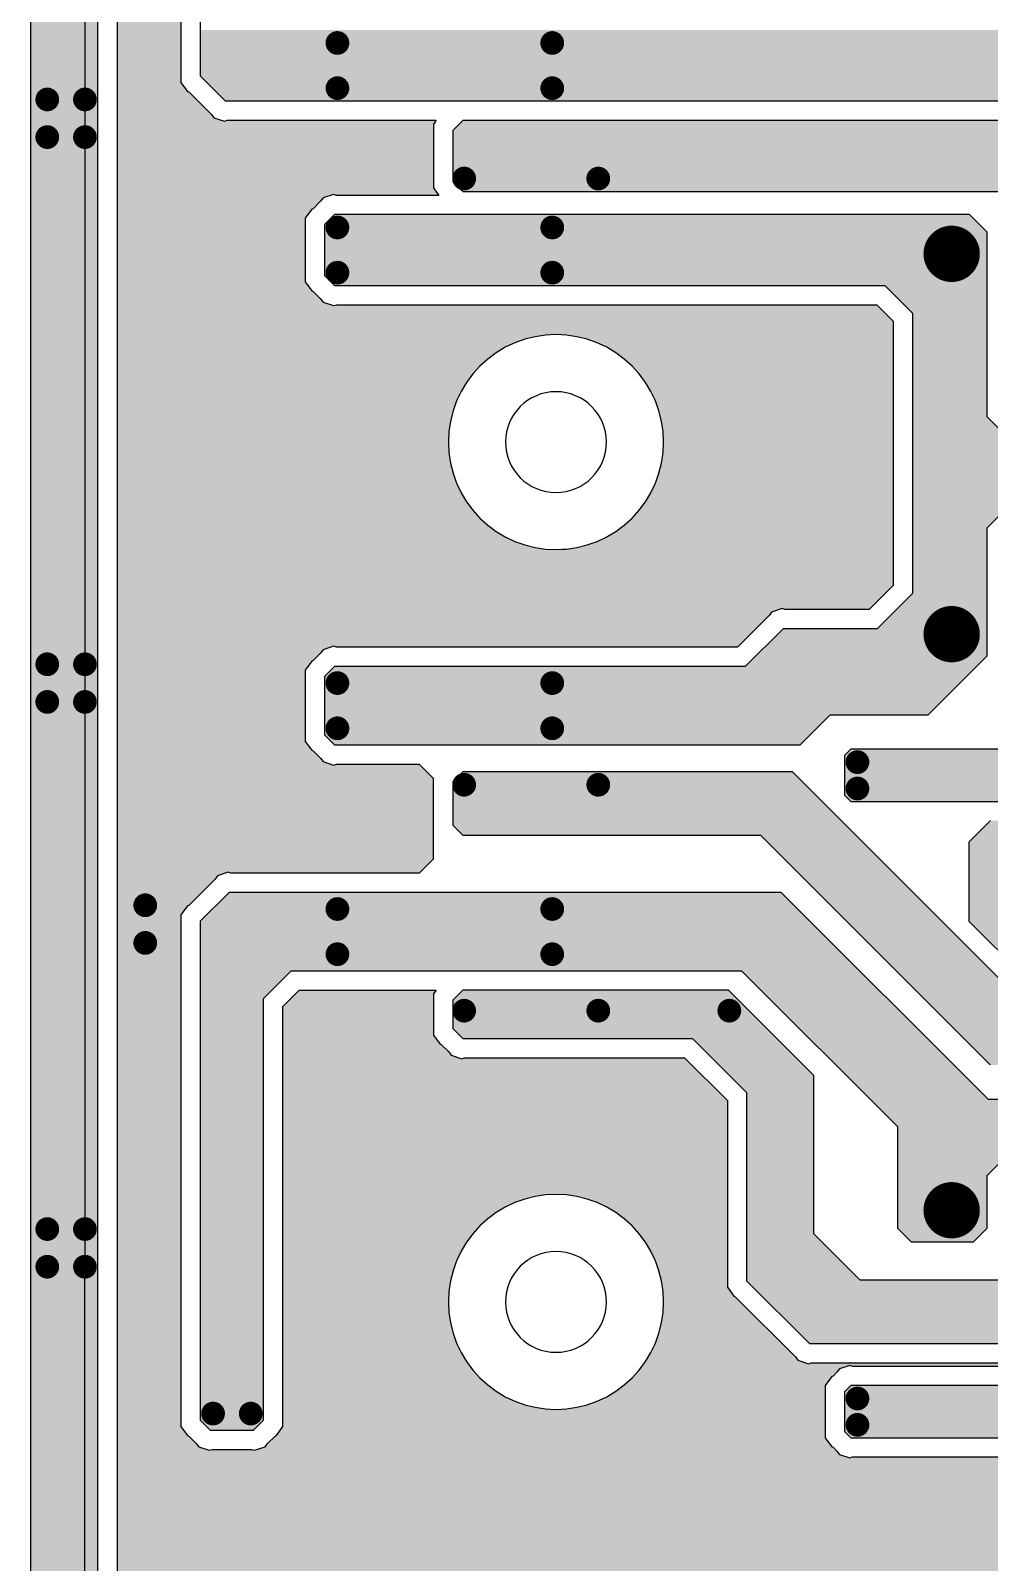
# Model space of a CAD drawing. Extents: x 295 to 953, y 10 to 290.
# Drawn here: x 651.4 to 704.8, y 105.4 to 190.7 of the extents above; entities that cross this region are included whole.
import ezdxf

# ---------------------------------------------------------------- set-up
doc = ezdxf.new("R2010")
doc.units = 0
doc.header["$LTSCALE"] = 5
doc.header["$MEASUREMENT"] = 0
doc.layers.get('0').update_dxf_attribs({"linetype": 'CONTINUOUS', "lineweight": 25})
doc.layers.add('L1-TOP_GBR', color=7, linetype='CONTINUOUS')

msp = doc.modelspace()

# ---------------------------------------------------------------- linework, layer by layer
for points, const_width in [([(668.177, 189.985, 1), (668.837, 189.985, 1)], 0.66), ([(680.122, 189.985, 1), (680.782, 189.985, 1)], 0.66), ([(668.177, 187.47, 1), (668.837, 187.47, 1)], 0.66), ([(680.122, 187.47, 1), (680.782, 187.47, 1)], 0.66), ([(652.042, 186.841, 1), (652.702, 186.841, 1)], 0.66), ([(654.138, 186.841, 1), (654.798, 186.841, 1)], 0.66), ([(652.042, 184.746, 1), (652.702, 184.746, 1)], 0.66), ([(654.138, 184.746, 1), (654.798, 184.746, 1)], 0.66), ([(675.225, 182.441, 1), (675.885, 182.441, 1)], 0.66), ([(682.683, 182.441, 1), (683.343, 182.441, 1)], 0.66), ([(668.177, 179.717, 1), (668.837, 179.717, 1)], 0.66), ([(680.122, 179.717, 1), (680.782, 179.717, 1)], 0.66), ([(701.88, 178.25, 1), (703.448, 178.25, 1)], 1.567), ([(668.177, 177.202, 1), (668.837, 177.202, 1)], 0.66), ([(680.122, 177.202, 1), (680.782, 177.202, 1)], 0.66), ([(701.88, 157.085, 1), (703.448, 157.085, 1)], 1.567), ([(652.042, 155.409, 1), (652.702, 155.409, 1)], 0.66), ([(654.138, 155.409, 1), (654.798, 155.409, 1)], 0.66), ([(668.177, 154.361, 1), (668.837, 154.361, 1)], 0.66), ([(680.122, 154.361, 1), (680.782, 154.361, 1)], 0.66), ([(652.042, 153.313, 1), (652.702, 153.313, 1)], 0.66), ([(654.138, 153.313, 1), (654.798, 153.313, 1)], 0.66), ([(668.177, 151.846, 1), (668.837, 151.846, 1)], 0.66), ([(680.122, 151.846, 1), (680.782, 151.846, 1)], 0.66), ([(697.095, 149.96, 1), (697.755, 149.96, 1)], 0.66), ([(675.225, 148.703, 1), (675.885, 148.703, 1)], 0.66), ([(682.683, 148.703, 1), (683.343, 148.703, 1)], 0.66), ([(697.095, 148.494, 1), (697.755, 148.494, 1)], 0.66), ([(657.49, 141.998, 1), (658.15, 141.998, 1)], 0.66), ([(668.177, 141.788, 1), (668.837, 141.788, 1)], 0.66), ([(680.122, 141.788, 1), (680.782, 141.788, 1)], 0.66), ([(657.49, 139.902, 1), (658.15, 139.902, 1)], 0.66), ([(668.177, 139.273, 1), (668.837, 139.273, 1)], 0.66), ([(680.122, 139.273, 1), (680.782, 139.273, 1)], 0.66), ([(675.225, 136.13, 1), (675.885, 136.13, 1)], 0.66), ([(682.683, 136.13, 1), (683.343, 136.13, 1)], 0.66), ([(689.971, 136.13, 1), (690.631, 136.13, 1)], 0.66), ([(701.88, 125.024, 1), (703.448, 125.024, 1)], 1.567), ([(652.042, 123.976, 1), (652.702, 123.976, 1)], 0.66), ([(654.138, 123.976, 1), (654.798, 123.976, 1)], 0.66), ([(652.042, 121.881, 1), (652.702, 121.881, 1)], 0.66), ([(654.138, 121.881, 1), (654.798, 121.881, 1)], 0.66), ([(697.095, 114.547, 1), (697.755, 114.547, 1)], 0.66), ([(661.262, 113.708, 1), (661.922, 113.708, 1)], 0.66), ([(663.358, 113.708, 1), (664.018, 113.708, 1)], 0.66), ([(697.095, 113.08, 1), (697.755, 113.08, 1)], 0.66)]:
    msp.add_lwpolyline(points, format="xyb", close=True, dxfattribs=dict(const_width=const_width))
at = {"layer": 'L1-TOP_GBR'}
for p, q in [((656.255, 234.508), (656.255, 91.397)), ((651.448, 234.148), (651.448, 91.757)), ((655.182, 91.757), (655.182, 234.148)), ((654.468, 215.55), (654.468, 187.051)), ((659.805, 208.733), (659.805, 187.79)), ((660.878, 208.374), (660.878, 188.15)), ((659.805, 187.79), (660.168, 187.292)), ((660.878, 188.15), (662.272, 186.756)), ((654.468, 187.051), (654.468, 184.746)), ((660.168, 187.292), (660.244, 187.267)), ((660.244, 187.267), (661.498, 186.013)), ((662.272, 186.756), (736.034, 186.756)), ((661.498, 186.013), (661.635, 185.825)), ((661.635, 185.825), (662.221, 185.633)), ((662.221, 185.633), (662.371, 185.683)), ((662.371, 185.683), (673.997, 185.683)), ((673.997, 185.683), (673.845, 185.473)), ((673.845, 185.473), (673.845, 181.923)), ((675.474, 185.67), (674.918, 185.114)), ((674.918, 185.114), (674.918, 182.282)), ((727.969, 185.67), (675.474, 185.67)), ((654.468, 184.746), (654.468, 184.117)), ((654.468, 184.117), (654.468, 155.409)), ((673.845, 181.923), (674.15, 181.504)), ((674.918, 182.282), (675.474, 181.726)), ((675.474, 181.726), (725.137, 181.726)), ((667.084, 180.733), (666.721, 180.235)), ((667.159, 180.758), (667.084, 180.733)), ((667.575, 181.174), (667.159, 180.758)), ((667.712, 181.362), (667.575, 181.174)), ((668.298, 181.553), (667.712, 181.362)), ((668.448, 181.504), (668.298, 181.553)), ((674.15, 181.504), (668.448, 181.504)), ((666.721, 180.235), (666.721, 176.684)), ((668.349, 180.431), (667.793, 179.875)), ((667.793, 179.875), (667.793, 177.044)), ((703.661, 180.431), (668.349, 180.431)), ((704.636, 179.456), (703.661, 180.431)), ((704.636, 169.188), (704.636, 179.456)), ((666.721, 176.684), (667.084, 176.186)), ((667.793, 177.044), (668.349, 176.488)), ((668.349, 176.488), (698.943, 176.488)), ((698.943, 176.488), (700.483, 174.948)), ((667.084, 176.186), (667.159, 176.161)), ((667.159, 176.161), (667.575, 175.745)), ((667.575, 175.745), (667.712, 175.557)), ((667.712, 175.557), (668.298, 175.366)), ((668.298, 175.366), (668.448, 175.415)), ((668.448, 175.415), (698.5, 175.415)), ((698.5, 175.415), (699.41, 174.504)), ((700.483, 174.948), (700.483, 159.339)), ((699.41, 174.504), (699.41, 159.783)), ((677.842, 173.047), (677.338, 172.747)), ((678.373, 173.3), (677.842, 173.047)), ((678.926, 173.496), (678.373, 173.3)), ((679.495, 173.64), (678.926, 173.496)), ((680.076, 173.725), (679.495, 173.64)), ((680.661, 173.755), (680.076, 173.725)), ((681.247, 173.725), (680.661, 173.755)), ((681.828, 173.64), (681.247, 173.725)), ((682.397, 173.496), (681.828, 173.64)), ((682.95, 173.3), (682.397, 173.496)), ((683.481, 173.047), (682.95, 173.3)), ((683.984, 172.747), (683.481, 173.047)), ((676.866, 172.397), (676.431, 172.003)), ((677.338, 172.747), (676.866, 172.397)), ((684.456, 172.397), (683.984, 172.747)), ((684.892, 172.003), (684.456, 172.397)), ((676.038, 171.567), (675.688, 171.095)), ((676.431, 172.003), (676.038, 171.567)), ((685.286, 171.567), (684.892, 172.003)), ((685.636, 171.095), (685.286, 171.567)), ((675.386, 170.592), (675.136, 170.061)), ((675.688, 171.095), (675.386, 170.592)), ((685.936, 170.592), (685.636, 171.095)), ((686.189, 170.061), (685.936, 170.592)), ((675.136, 170.061), (674.938, 169.508)), ((686.385, 169.508), (686.189, 170.061)), ((674.794, 168.939), (674.708, 168.358)), ((674.938, 169.508), (674.794, 168.939)), ((686.529, 168.939), (686.385, 169.508)), ((686.615, 168.358), (686.529, 168.939)), ((705.966, 167.858), (704.636, 169.188)), ((674.708, 168.358), (674.68, 167.772)), ((686.644, 167.772), (686.615, 168.358)), ((674.68, 167.772), (674.708, 167.19)), ((674.708, 167.19), (674.708, 167.186)), ((674.708, 167.186), (674.794, 166.606)), ((686.529, 166.606), (686.615, 167.186)), ((686.615, 167.186), (686.644, 167.772)), ((674.794, 166.606), (674.938, 166.036)), ((686.385, 166.036), (686.529, 166.606)), ((674.938, 166.036), (675.136, 165.484)), ((675.136, 165.484), (675.386, 164.952)), ((685.936, 164.952), (686.189, 165.484)), ((686.189, 165.484), (686.385, 166.036)), ((675.386, 164.952), (675.688, 164.449)), ((685.636, 164.449), (685.936, 164.952)), ((675.688, 164.449), (676.038, 163.977)), ((676.038, 163.977), (676.431, 163.542)), ((684.892, 163.542), (685.286, 163.977)), ((685.286, 163.977), (685.636, 164.449)), ((704.636, 163.004), (705.966, 164.334)), ((676.431, 163.542), (676.866, 163.149)), ((676.866, 163.149), (677.338, 162.799)), ((683.984, 162.799), (684.456, 163.149)), ((684.456, 163.149), (684.892, 163.542)), ((704.636, 155.879), (704.636, 163.004)), ((677.338, 162.799), (677.842, 162.497)), ((677.842, 162.497), (678.373, 162.246)), ((678.373, 162.246), (678.926, 162.048)), ((678.926, 162.048), (679.495, 161.905)), ((681.828, 161.905), (682.397, 162.048)), ((682.397, 162.048), (682.95, 162.246)), ((682.95, 162.246), (683.481, 162.497)), ((683.481, 162.497), (683.542, 162.533)), ((683.542, 162.533), (683.984, 162.799)), ((679.495, 161.905), (680.076, 161.819)), ((680.076, 161.819), (680.661, 161.791)), ((680.661, 161.791), (680.981, 161.806)), ((680.981, 161.806), (681.247, 161.819)), ((681.247, 161.819), (681.828, 161.905)), ((699.41, 159.783), (698.08, 158.453)), ((700.483, 159.339), (698.524, 157.381)), ((692.512, 158.123), (690.746, 156.358)), ((692.649, 158.311), (692.512, 158.123)), ((693.234, 158.503), (692.649, 158.311)), ((693.385, 158.453), (693.234, 158.503)), ((698.08, 158.453), (693.385, 158.453)), ((693.286, 157.381), (691.19, 155.285)), ((698.524, 157.381), (693.286, 157.381)), ((667.575, 156.028), (667.159, 155.612)), ((667.712, 156.216), (667.575, 156.028)), ((668.298, 156.407), (667.712, 156.216)), ((668.448, 156.358), (668.298, 156.407)), ((690.746, 156.358), (668.448, 156.358)), ((654.468, 155.409), (654.468, 153.313)), ((667.084, 155.587), (666.721, 155.089)), ((667.159, 155.612), (667.084, 155.587)), ((668.349, 155.285), (667.793, 154.729)), ((691.19, 155.285), (668.349, 155.285)), ((701.356, 152.599), (704.636, 155.879)), ((666.721, 155.089), (666.721, 151.119)), ((667.793, 154.729), (667.793, 151.478)), ((654.468, 153.313), (654.468, 152.685)), ((654.468, 152.685), (654.468, 121.881)), ((694.231, 150.922), (695.907, 152.599)), ((695.907, 152.599), (701.356, 152.599)), ((666.721, 151.119), (667.084, 150.62)), ((667.793, 151.478), (668.349, 150.922)), ((668.349, 150.922), (694.231, 150.922)), ((667.084, 150.62), (667.159, 150.596)), ((667.159, 150.596), (667.575, 150.18)), ((667.575, 150.18), (667.712, 149.992)), ((697.057, 150.675), (696.711, 150.328)), ((696.711, 150.328), (696.711, 148.126)), ((716.653, 150.675), (697.057, 150.675)), ((667.712, 149.992), (668.298, 149.8)), ((668.298, 149.8), (668.448, 149.85)), ((668.448, 149.85), (673.053, 149.85)), ((673.053, 149.85), (673.832, 149.071)), ((675.474, 149.418), (674.918, 148.862)), ((693.812, 149.418), (675.474, 149.418)), ((706.175, 137.054), (693.812, 149.418)), ((673.832, 149.071), (673.832, 144.563)), ((674.918, 148.862), (674.918, 146.449)), ((696.711, 148.126), (697.057, 147.779)), ((697.057, 147.779), (713.612, 147.779)), ((704.824, 146.707), (703.626, 145.509)), ((674.918, 146.449), (675.474, 145.893)), ((675.474, 145.893), (692.028, 145.893)), ((692.028, 145.893), (704.811, 133.111)), ((703.626, 145.509), (703.626, 141.12)), ((673.832, 144.563), (673.053, 143.785)), ((661.708, 143.455), (660.244, 141.991)), ((661.845, 143.643), (661.708, 143.455)), ((662.43, 143.834), (661.845, 143.643)), ((662.581, 143.785), (662.43, 143.834)), ((673.053, 143.785), (662.581, 143.785)), ((662.482, 142.712), (660.878, 141.108)), ((693.183, 142.712), (662.482, 142.712)), ((704.708, 131.187), (693.183, 142.712)), ((660.168, 141.966), (659.805, 141.468)), ((660.244, 141.991), (660.168, 141.966)), ((659.805, 141.468), (659.805, 112.981)), ((660.878, 141.108), (660.878, 113.34)), ((703.626, 141.12), (706.619, 138.127)), ((664.402, 136.81), (665.942, 138.349)), ((665.942, 138.349), (690.98, 138.349)), ((690.98, 138.349), (699.645, 129.685)), ((665.475, 136.366), (666.386, 137.277)), ((666.386, 137.277), (673.997, 137.277)), ((673.997, 137.277), (673.845, 137.067)), ((675.474, 137.264), (674.918, 136.708)), ((690.25, 137.264), (675.474, 137.264)), ((694.997, 132.517), (690.25, 137.264)), ((664.402, 113.34), (664.402, 136.81)), ((673.845, 137.067), (673.845, 134.774)), ((674.918, 136.708), (674.918, 135.134)), ((665.475, 112.981), (665.475, 136.366)), ((673.845, 134.774), (674.208, 134.276)), ((674.918, 135.134), (675.474, 134.578)), ((674.208, 134.276), (674.284, 134.251)), ((674.284, 134.251), (674.7, 133.835)), ((674.7, 133.835), (674.837, 133.647)), ((675.474, 134.578), (688.256, 134.578)), ((688.256, 134.578), (691.263, 131.571)), ((674.837, 133.647), (675.423, 133.456)), ((675.423, 133.456), (675.573, 133.505)), ((675.573, 133.505), (687.812, 133.505)), ((687.812, 133.505), (690.19, 131.127)), ((694.997, 123.716), (694.997, 132.517)), ((691.263, 131.571), (691.263, 121.094)), ((690.19, 131.127), (690.19, 120.734)), ((734.357, 131.187), (704.708, 131.187)), ((699.645, 129.685), (699.645, 124.027)), ((704.636, 126.961), (705.547, 127.872)), ((704.636, 124.027), (704.636, 126.961)), ((678.373, 125.45), (677.842, 125.197)), ((678.926, 125.646), (678.373, 125.45)), ((679.495, 125.79), (678.926, 125.646)), ((680.076, 125.875), (679.495, 125.79)), ((680.661, 125.905), (680.076, 125.875)), ((681.247, 125.875), (680.661, 125.905)), ((681.828, 125.79), (681.247, 125.875)), ((682.397, 125.646), (681.828, 125.79)), ((682.95, 125.45), (682.397, 125.646)), ((683.481, 125.197), (682.95, 125.45)), ((676.866, 124.547), (676.431, 124.153)), ((677.338, 124.897), (676.866, 124.547)), ((677.842, 125.197), (677.338, 124.897)), ((683.984, 124.897), (683.481, 125.197)), ((684.456, 124.547), (683.984, 124.897)), ((684.892, 124.153), (684.456, 124.547)), ((676.038, 123.717), (675.688, 123.245)), ((676.431, 124.153), (676.038, 123.717)), ((685.286, 123.717), (684.892, 124.153)), ((685.636, 123.245), (685.286, 123.717)), ((697.584, 121.128), (694.997, 123.716)), ((699.645, 124.027), (700.41, 123.262)), ((703.87, 123.262), (704.636, 124.027)), ((675.688, 123.245), (675.386, 122.742)), ((685.936, 122.742), (685.636, 123.245)), ((700.41, 123.262), (703.87, 123.262)), ((675.136, 122.211), (674.938, 121.658)), ((675.386, 122.742), (675.136, 122.211)), ((686.189, 122.211), (685.936, 122.742)), ((686.385, 121.658), (686.189, 122.211)), ((654.468, 93.382), (654.468, 121.881)), ((674.794, 121.089), (674.708, 120.508)), ((674.938, 121.658), (674.794, 121.089)), ((686.529, 121.089), (686.385, 121.658)), ((686.615, 120.508), (686.529, 121.089)), ((691.263, 121.094), (694.752, 117.604)), ((722.73, 121.128), (697.584, 121.128)), ((674.708, 120.508), (674.68, 119.922)), ((686.644, 119.922), (686.615, 120.508)), ((690.19, 120.734), (690.553, 120.236)), ((690.553, 120.236), (690.629, 120.211)), ((690.629, 120.211), (693.979, 116.861)), ((674.68, 119.922), (674.708, 119.337)), ((686.615, 119.337), (686.644, 119.922)), ((674.708, 119.337), (674.794, 118.756)), ((674.794, 118.756), (674.938, 118.186)), ((686.385, 118.186), (686.529, 118.756)), ((686.529, 118.756), (686.615, 119.337)), ((674.938, 118.186), (675.136, 117.634)), ((686.189, 117.634), (686.385, 118.186)), ((675.136, 117.634), (675.386, 117.102)), ((675.386, 117.102), (675.688, 116.599)), ((685.636, 116.599), (685.936, 117.102)), ((685.936, 117.102), (686.189, 117.634)), ((693.979, 116.861), (694.115, 116.673)), ((694.752, 117.604), (721.156, 117.604)), ((675.688, 116.599), (676.038, 116.127)), ((676.038, 116.127), (676.431, 115.692)), ((684.892, 115.692), (685.286, 116.127)), ((685.286, 116.127), (685.636, 116.599)), ((694.115, 116.673), (694.701, 116.482)), ((694.701, 116.482), (694.851, 116.531)), ((694.851, 116.531), (720.712, 116.531)), ((696.284, 116.004), (696.077, 115.797)), ((696.421, 116.192), (696.284, 116.004)), ((697.006, 116.383), (696.421, 116.192)), ((697.156, 116.334), (697.006, 116.383)), ((719.697, 116.334), (697.156, 116.334)), ((676.431, 115.692), (676.866, 115.299)), ((676.866, 115.299), (677.338, 114.949)), ((683.984, 114.949), (684.456, 115.299)), ((684.456, 115.299), (684.892, 115.692)), ((696.001, 115.772), (695.638, 115.274)), ((695.638, 115.274), (695.638, 112.352)), ((696.077, 115.797), (696.001, 115.772)), ((697.057, 115.261), (696.711, 114.915)), ((719.796, 115.261), (697.057, 115.261)), ((677.338, 114.949), (677.842, 114.647)), ((677.842, 114.647), (678.373, 114.396)), ((678.373, 114.396), (678.926, 114.198)), ((682.397, 114.198), (682.95, 114.396)), ((682.95, 114.396), (683.481, 114.647)), ((683.481, 114.647), (683.984, 114.949)), ((696.711, 114.915), (696.711, 112.712)), ((678.926, 114.198), (679.495, 114.055)), ((679.495, 114.055), (680.076, 113.969)), ((680.076, 113.969), (680.661, 113.941)), ((680.661, 113.941), (681.247, 113.969)), ((681.247, 113.969), (681.828, 114.055)), ((681.828, 114.055), (682.397, 114.198)), ((659.805, 112.981), (660.168, 112.482)), ((660.878, 113.34), (661.434, 112.784)), ((661.434, 112.784), (663.846, 112.784)), ((663.846, 112.784), (664.402, 113.34)), ((665.112, 112.482), (665.475, 112.981)), ((696.711, 112.712), (697.057, 112.365)), ((660.168, 112.482), (660.244, 112.458)), ((660.244, 112.458), (660.66, 112.042)), ((660.66, 112.042), (660.797, 111.854)), ((660.797, 111.854), (661.383, 111.662)), ((661.383, 111.662), (661.533, 111.712)), ((661.533, 111.712), (663.747, 111.712)), ((663.747, 111.712), (663.897, 111.662)), ((663.897, 111.662), (664.483, 111.854)), ((664.483, 111.854), (664.622, 112.042)), ((664.622, 112.042), (665.036, 112.458)), ((665.036, 112.458), (665.112, 112.482)), ((695.638, 112.352), (696.001, 111.854)), ((696.001, 111.854), (696.077, 111.829)), ((696.077, 111.829), (696.284, 111.623)), ((697.057, 112.365), (716.755, 112.365)), ((696.284, 111.623), (696.421, 111.435)), ((696.421, 111.435), (697.006, 111.243)), ((697.006, 111.243), (697.156, 111.293)), ((697.156, 111.293), (716.311, 111.293))]:
    msp.add_line(p, q, dxfattribs=at)
for centre, start, end in [((680.661, 167.772), 0, 180), ((680.661, 167.772), 180, 0), ((680.661, 119.922), 0, 180), ((680.661, 119.922), 180, 0)]:
    msp.add_arc(centre, 2.805, start, end, dxfattribs=at)
for points in [[(651.448, 91.757), (651.448, 234.148), (655.182, 91.757), (655.182, 234.148)], [(656.255, 187.79), (656.255, 208.733), (659.805, 187.79), (659.805, 208.733)], [(660.878, 188.15), (660.878, 190.699), (741.517, 188.15), (741.517, 190.699)], [(656.255, 187.292), (656.255, 187.79), (660.168, 187.292), (659.805, 187.79)], [(662.272, 186.756), (660.878, 188.15), (741.517, 186.756), (741.517, 188.15)], [(656.255, 187.267), (656.255, 187.292), (660.244, 187.267), (660.168, 187.292)], [(656.255, 186.013), (656.255, 187.267), (661.498, 186.013), (660.244, 187.267)], [(656.255, 185.825), (656.255, 186.013), (661.635, 185.825), (661.498, 186.013)], [(656.255, 185.633), (656.255, 185.825), (662.221, 185.633), (661.635, 185.825)], [(656.255, 185.473), (656.255, 185.633), (673.845, 185.473), (673.961, 185.633)], [(656.255, 181.923), (656.255, 185.473), (673.845, 181.923), (673.845, 185.473)], [(662.221, 185.633), (662.371, 185.683), (673.961, 185.633), (673.997, 185.683)], [(662.371, 185.683), (662.371, 185.683), (673.997, 185.683), (662.371, 185.683)], [(674.918, 185.114), (675.474, 185.67), (728.525, 185.114), (727.969, 185.67)], [(674.918, 182.282), (674.918, 185.114), (731.356, 182.282), (728.525, 185.114)], [(675.474, 185.67), (675.474, 185.67), (727.969, 185.67), (675.474, 185.67)], [(656.255, 181.553), (656.255, 181.923), (674.114, 181.553), (673.845, 181.923)], [(675.474, 181.726), (674.918, 182.282), (731.912, 181.726), (731.356, 182.282)], [(656.255, 181.362), (656.255, 181.553), (667.712, 181.362), (668.298, 181.553)], [(656.255, 181.174), (656.255, 181.362), (667.575, 181.174), (667.712, 181.362)], [(656.255, 180.758), (656.255, 181.174), (667.159, 180.758), (667.575, 181.174)], [(656.255, 180.733), (656.255, 180.758), (667.084, 180.733), (667.159, 180.758)], [(656.255, 180.235), (656.255, 180.733), (666.721, 180.235), (667.084, 180.733)], [(668.448, 181.504), (668.298, 181.553), (674.15, 181.504), (674.114, 181.553)], [(656.255, 176.684), (656.255, 180.235), (666.721, 176.684), (666.721, 180.235)], [(667.793, 179.875), (668.349, 180.431), (704.217, 179.875), (703.661, 180.431)], [(667.793, 179.456), (667.793, 179.875), (704.636, 179.456), (704.217, 179.875)], [(668.349, 180.431), (668.349, 180.431), (703.661, 180.431), (668.349, 180.431)], [(667.793, 177.044), (667.793, 179.456), (704.636, 177.044), (704.636, 179.456)], [(656.255, 176.186), (656.255, 176.684), (667.084, 176.186), (666.721, 176.684)], [(668.349, 176.488), (667.793, 177.044), (704.636, 176.488), (704.636, 177.044)], [(700.483, 174.948), (698.943, 176.488), (704.636, 174.948), (704.636, 176.488)], [(656.255, 176.161), (656.255, 176.186), (667.159, 176.161), (667.084, 176.186)], [(656.255, 175.745), (656.255, 176.161), (667.575, 175.745), (667.159, 176.161)], [(656.255, 175.557), (656.255, 175.745), (667.712, 175.557), (667.575, 175.745)], [(656.255, 175.366), (656.255, 175.557), (668.298, 175.366), (667.712, 175.557)], [(656.255, 174.504), (656.255, 175.366), (699.41, 174.504), (698.549, 175.366)], [(668.298, 175.366), (668.448, 175.415), (698.549, 175.366), (698.5, 175.415)], [(668.448, 175.415), (668.448, 175.415), (680.661, 175.415), (668.448, 175.415)], [(700.483, 169.188), (700.483, 174.948), (704.636, 169.188), (704.636, 174.948)], [(656.255, 173.755), (656.255, 174.504), (699.41, 173.755), (699.41, 174.504)], [(656.255, 173.725), (656.255, 173.755), (680.076, 173.725), (680.661, 173.755)], [(656.255, 173.64), (656.255, 173.725), (679.495, 173.64), (680.076, 173.725)], [(656.255, 173.496), (656.255, 173.64), (678.926, 173.496), (679.495, 173.64)], [(656.255, 173.3), (656.255, 173.496), (678.373, 173.3), (678.926, 173.496)], [(656.255, 173.047), (656.255, 173.3), (677.842, 173.047), (678.373, 173.3)], [(656.255, 172.747), (656.255, 173.047), (677.338, 172.747), (677.842, 173.047)], [(681.247, 173.725), (680.661, 173.755), (699.41, 173.725), (699.41, 173.755)], [(681.828, 173.64), (681.247, 173.725), (699.41, 173.64), (699.41, 173.725)], [(682.397, 173.496), (681.828, 173.64), (699.41, 173.496), (699.41, 173.64)], [(682.95, 173.3), (682.397, 173.496), (699.41, 173.3), (699.41, 173.496)], [(683.481, 173.047), (682.95, 173.3), (699.41, 173.047), (699.41, 173.3)], [(683.984, 172.747), (683.481, 173.047), (699.41, 172.747), (699.41, 173.047)], [(656.255, 172.397), (656.255, 172.747), (676.866, 172.397), (677.338, 172.747)], [(656.255, 172.003), (656.255, 172.397), (676.431, 172.003), (676.866, 172.397)], [(684.456, 172.397), (683.984, 172.747), (699.41, 172.397), (699.41, 172.747)], [(684.892, 172.003), (684.456, 172.397), (699.41, 172.003), (699.41, 172.397)], [(656.255, 171.567), (656.255, 172.003), (676.038, 171.567), (676.431, 172.003)], [(656.255, 171.095), (656.255, 171.567), (675.688, 171.095), (676.038, 171.567)], [(685.286, 171.567), (684.892, 172.003), (699.41, 171.567), (699.41, 172.003)], [(685.636, 171.095), (685.286, 171.567), (699.41, 171.095), (699.41, 171.567)], [(656.255, 170.592), (656.255, 171.095), (675.386, 170.592), (675.688, 171.095)], [(656.255, 170.061), (656.255, 170.592), (675.136, 170.061), (675.386, 170.592)], [(685.936, 170.592), (685.636, 171.095), (699.41, 170.592), (699.41, 171.095)], [(686.189, 170.061), (685.936, 170.592), (699.41, 170.061), (699.41, 170.592)], [(656.255, 169.508), (656.255, 170.061), (674.938, 169.508), (675.136, 170.061)], [(686.385, 169.508), (686.189, 170.061), (699.41, 169.508), (699.41, 170.061)], [(656.255, 168.939), (656.255, 169.508), (674.794, 168.939), (674.938, 169.508)], [(656.255, 168.358), (656.255, 168.939), (674.708, 168.358), (674.794, 168.939)], [(686.529, 168.939), (686.385, 169.508), (699.41, 168.939), (699.41, 169.508)], [(686.615, 168.358), (686.529, 168.939), (699.41, 168.358), (699.41, 168.939)], [(700.483, 167.858), (700.483, 169.188), (705.966, 167.858), (704.636, 169.188)], [(656.255, 167.772), (656.255, 168.358), (674.68, 167.772), (674.708, 168.358)], [(686.644, 167.772), (686.615, 168.358), (699.41, 167.772), (699.41, 168.358)], [(656.255, 167.19), (656.255, 167.772), (674.708, 167.19), (674.68, 167.772)], [(656.255, 167.186), (656.255, 167.19), (674.708, 167.186), (674.708, 167.19)], [(656.255, 166.606), (656.255, 167.186), (674.794, 166.606), (674.708, 167.186)], [(686.529, 166.606), (686.615, 167.186), (699.41, 166.606), (699.41, 167.186)], [(686.615, 167.186), (686.644, 167.772), (699.41, 167.186), (699.41, 167.772)], [(700.483, 164.334), (700.483, 167.858), (741.517, 164.334), (741.517, 167.858)], [(656.255, 166.036), (656.255, 166.606), (674.938, 166.036), (674.794, 166.606)], [(686.385, 166.036), (686.529, 166.606), (699.41, 166.036), (699.41, 166.606)], [(656.255, 165.484), (656.255, 166.036), (675.136, 165.484), (674.938, 166.036)], [(656.255, 164.952), (656.255, 165.484), (675.386, 164.952), (675.136, 165.484)], [(685.936, 164.952), (686.189, 165.484), (699.41, 164.952), (699.41, 165.484)], [(686.189, 165.484), (686.385, 166.036), (699.41, 165.484), (699.41, 166.036)], [(656.255, 164.449), (656.255, 164.952), (675.688, 164.449), (675.386, 164.952)], [(685.636, 164.449), (685.936, 164.952), (699.41, 164.449), (699.41, 164.952)], [(656.255, 163.977), (656.255, 164.449), (676.038, 163.977), (675.688, 164.449)], [(656.255, 163.542), (656.255, 163.977), (676.431, 163.542), (676.038, 163.977)], [(684.892, 163.542), (685.286, 163.977), (699.41, 163.542), (699.41, 163.977)], [(685.286, 163.977), (685.636, 164.449), (699.41, 163.977), (699.41, 164.449)], [(700.483, 163.004), (700.483, 164.334), (704.636, 163.004), (705.966, 164.334)], [(700.483, 164.334), (700.483, 164.334), (705.966, 164.334), (736.034, 164.334)], [(656.255, 163.149), (656.255, 163.542), (676.866, 163.149), (676.431, 163.542)], [(656.255, 162.799), (656.255, 163.149), (677.338, 162.799), (676.866, 163.149)], [(683.984, 162.799), (684.456, 163.149), (699.41, 162.799), (699.41, 163.149)], [(684.456, 163.149), (684.892, 163.542), (699.41, 163.149), (699.41, 163.542)], [(700.483, 159.339), (700.483, 163.004), (704.636, 159.339), (704.636, 163.004)], [(656.255, 162.497), (656.255, 162.799), (677.842, 162.497), (677.338, 162.799)], [(656.255, 162.246), (656.255, 162.497), (678.373, 162.246), (677.842, 162.497)], [(656.255, 162.048), (656.255, 162.246), (678.926, 162.048), (678.373, 162.246)], [(656.255, 161.905), (656.255, 162.048), (679.495, 161.905), (678.926, 162.048)], [(681.828, 161.905), (682.397, 162.048), (699.41, 161.905), (699.41, 162.048)], [(682.397, 162.048), (682.95, 162.246), (699.41, 162.048), (699.41, 162.246)], [(682.95, 162.246), (683.481, 162.497), (699.41, 162.246), (699.41, 162.497)], [(683.481, 162.497), (683.542, 162.533), (699.41, 162.497), (699.41, 162.533)], [(683.542, 162.533), (683.984, 162.799), (699.41, 162.533), (699.41, 162.799)], [(656.255, 161.819), (656.255, 161.905), (680.076, 161.819), (679.495, 161.905)], [(656.255, 161.791), (656.255, 161.819), (680.661, 161.791), (680.076, 161.819)], [(656.255, 159.783), (656.255, 161.791), (699.41, 159.783), (699.41, 161.791)], [(680.661, 161.791), (680.981, 161.806), (699.41, 161.791), (699.41, 161.806)], [(680.981, 161.806), (681.247, 161.819), (699.41, 161.806), (699.41, 161.819)], [(681.247, 161.819), (681.828, 161.905), (699.41, 161.819), (699.41, 161.905)], [(656.255, 158.503), (656.255, 159.783), (698.13, 158.503), (699.41, 159.783)], [(698.524, 157.381), (700.483, 159.339), (704.636, 157.381), (704.636, 159.339)], [(656.255, 158.311), (656.255, 158.503), (692.649, 158.311), (693.234, 158.503)], [(656.255, 158.123), (656.255, 158.311), (692.512, 158.123), (692.649, 158.311)], [(656.255, 156.407), (656.255, 158.123), (690.796, 156.407), (692.512, 158.123)], [(693.385, 158.453), (693.234, 158.503), (698.08, 158.453), (698.13, 158.503)], [(691.784, 155.879), (693.286, 157.381), (704.636, 155.879), (704.636, 157.381)], [(656.255, 156.216), (656.255, 156.407), (667.712, 156.216), (668.298, 156.407)], [(656.255, 156.028), (656.255, 156.216), (667.575, 156.028), (667.712, 156.216)], [(656.255, 155.612), (656.255, 156.028), (667.159, 155.612), (667.575, 156.028)], [(668.448, 156.358), (668.298, 156.407), (690.746, 156.358), (690.796, 156.407)], [(656.255, 155.587), (656.255, 155.612), (667.084, 155.587), (667.159, 155.612)], [(656.255, 155.089), (656.255, 155.587), (666.721, 155.089), (667.084, 155.587)], [(667.793, 154.729), (668.349, 155.285), (703.486, 154.729), (704.042, 155.285)], [(691.19, 155.285), (691.784, 155.879), (704.042, 155.285), (704.636, 155.879)], [(656.255, 151.119), (656.255, 155.089), (666.721, 151.119), (666.721, 155.089)], [(667.793, 152.599), (667.793, 154.729), (701.356, 152.599), (703.486, 154.729)], [(667.793, 151.478), (667.793, 152.599), (694.787, 151.478), (695.907, 152.599)], [(667.793, 152.599), (667.793, 152.599), (695.907, 152.599), (701.356, 152.599)], [(656.255, 150.62), (656.255, 151.119), (667.084, 150.62), (666.721, 151.119)], [(668.349, 150.922), (667.793, 151.478), (694.231, 150.922), (694.787, 151.478)], [(656.255, 150.596), (656.255, 150.62), (667.159, 150.596), (667.084, 150.62)], [(656.255, 150.18), (656.255, 150.596), (667.575, 150.18), (667.159, 150.596)], [(656.255, 149.992), (656.255, 150.18), (667.712, 149.992), (667.575, 150.18)], [(696.711, 150.328), (697.057, 150.675), (716.999, 150.328), (716.653, 150.675)], [(696.711, 148.126), (696.711, 150.328), (719.202, 148.126), (716.999, 150.328)], [(697.057, 150.675), (697.057, 150.675), (716.653, 150.675), (697.057, 150.675)], [(656.255, 149.8), (656.255, 149.992), (668.298, 149.8), (667.712, 149.992)], [(656.255, 149.071), (656.255, 149.8), (673.832, 149.071), (673.103, 149.8)], [(668.298, 149.8), (668.448, 149.85), (673.103, 149.8), (673.053, 149.85)], [(668.448, 149.85), (668.448, 149.85), (673.053, 149.85), (668.448, 149.85)], [(674.918, 148.862), (675.474, 149.418), (694.368, 148.862), (693.812, 149.418)], [(675.474, 149.418), (675.474, 149.418), (693.812, 149.418), (675.474, 149.418)], [(656.255, 144.563), (656.255, 149.071), (673.832, 144.563), (673.832, 149.071)], [(674.918, 146.449), (674.918, 148.862), (696.78, 146.449), (694.368, 148.862)], [(697.057, 147.779), (696.711, 148.126), (719.549, 147.779), (719.202, 148.126)], [(703.626, 145.509), (704.824, 146.707), (714.366, 145.509), (713.168, 146.707)], [(675.474, 145.893), (674.918, 146.449), (697.336, 145.893), (696.78, 146.449)], [(700.867, 137.054), (692.028, 145.893), (706.175, 137.054), (697.336, 145.893)], [(703.626, 143.346), (703.626, 145.509), (716.529, 143.346), (714.366, 145.509)], [(656.255, 143.834), (656.255, 144.563), (673.103, 143.834), (673.832, 144.563)], [(656.255, 143.643), (656.255, 143.834), (661.845, 143.643), (662.43, 143.834)], [(656.255, 143.455), (656.255, 143.643), (661.708, 143.455), (661.845, 143.643)], [(656.255, 141.991), (656.255, 143.455), (660.244, 141.991), (661.708, 143.455)], [(662.581, 143.785), (662.43, 143.834), (673.053, 143.785), (673.103, 143.834)], [(703.626, 142.065), (703.626, 143.346), (708.86, 142.065), (710.14, 143.346)], [(703.626, 143.346), (703.626, 143.346), (710.14, 143.346), (711.952, 143.346)], [(660.878, 141.108), (662.482, 142.712), (694.787, 141.108), (693.183, 142.712)], [(662.482, 142.712), (662.482, 142.712), (693.183, 142.712), (662.482, 142.712)], [(656.255, 141.966), (656.255, 141.991), (660.168, 141.966), (660.244, 141.991)], [(656.255, 141.468), (656.255, 141.966), (659.805, 141.468), (660.168, 141.966)], [(703.626, 141.12), (703.626, 142.065), (708.86, 141.12), (708.86, 142.065)], [(656.255, 112.981), (656.255, 141.468), (659.805, 112.981), (659.805, 141.468)], [(660.878, 138.349), (660.878, 141.108), (697.546, 138.349), (694.787, 141.108)], [(704.492, 140.254), (703.626, 141.12), (708.86, 140.254), (708.86, 141.12)], [(705.773, 138.973), (704.492, 140.254), (710.14, 138.973), (708.86, 140.254)], [(660.878, 136.81), (660.878, 138.349), (664.402, 136.81), (665.942, 138.349)], [(660.878, 138.349), (660.878, 138.349), (665.942, 138.349), (690.98, 138.349)], [(698.143, 131.187), (690.98, 138.349), (704.708, 131.187), (697.546, 138.349)], [(666.176, 137.067), (666.386, 137.277), (673.845, 137.067), (673.997, 137.277)], [(666.386, 137.277), (666.386, 137.277), (673.997, 137.277), (666.386, 137.277)], [(674.918, 136.708), (675.474, 137.264), (690.806, 136.708), (690.25, 137.264)], [(675.474, 137.264), (675.474, 137.264), (690.25, 137.264), (675.474, 137.264)], [(660.878, 113.34), (660.878, 136.81), (664.402, 113.34), (664.402, 136.81)], [(665.475, 136.366), (666.176, 137.067), (673.845, 136.366), (673.845, 137.067)], [(674.918, 135.134), (674.918, 136.708), (692.38, 135.134), (690.806, 136.708)], [(704.811, 133.111), (700.867, 137.054), (730.483, 133.111), (734.427, 137.054)], [(665.475, 134.774), (665.475, 136.366), (673.845, 134.774), (673.845, 136.366)], [(665.475, 134.276), (665.475, 134.774), (674.208, 134.276), (673.845, 134.774)], [(675.474, 134.578), (674.918, 135.134), (692.936, 134.578), (692.38, 135.134)], [(665.475, 134.251), (665.475, 134.276), (674.284, 134.251), (674.208, 134.276)], [(665.475, 133.835), (665.475, 134.251), (674.7, 133.835), (674.284, 134.251)], [(665.475, 133.647), (665.475, 133.835), (674.837, 133.647), (674.7, 133.835)], [(690.317, 132.517), (688.256, 134.578), (694.997, 132.517), (692.936, 134.578)], [(665.475, 133.456), (665.475, 133.647), (675.423, 133.456), (674.837, 133.647)], [(665.475, 131.127), (665.475, 133.456), (690.19, 131.127), (687.862, 133.456)], [(675.423, 133.456), (675.573, 133.505), (687.862, 133.456), (687.812, 133.505)], [(675.573, 133.505), (675.573, 133.505), (680.661, 133.505), (675.573, 133.505)], [(691.263, 131.571), (690.317, 132.517), (694.997, 131.571), (694.997, 132.517)], [(691.263, 123.716), (691.263, 131.571), (694.997, 123.716), (694.997, 131.571)], [(665.475, 125.905), (665.475, 131.127), (690.19, 125.905), (690.19, 131.127)], [(699.645, 129.685), (698.143, 131.187), (739.421, 129.685), (740.923, 131.187)], [(699.645, 127.872), (699.645, 129.685), (737.608, 127.872), (739.421, 129.685)], [(699.645, 126.961), (699.645, 127.872), (704.636, 126.961), (705.547, 127.872)], [(699.645, 127.872), (699.645, 127.872), (705.547, 127.872), (737.608, 127.872)], [(699.645, 124.027), (699.645, 126.961), (704.636, 124.027), (704.636, 126.961)], [(665.475, 125.875), (665.475, 125.905), (680.076, 125.875), (680.661, 125.905)], [(665.475, 125.79), (665.475, 125.875), (679.495, 125.79), (680.076, 125.875)], [(665.475, 125.646), (665.475, 125.79), (678.926, 125.646), (679.495, 125.79)], [(665.475, 125.45), (665.475, 125.646), (678.373, 125.45), (678.926, 125.646)], [(665.475, 125.197), (665.475, 125.45), (677.842, 125.197), (678.373, 125.45)], [(681.247, 125.875), (680.661, 125.905), (690.19, 125.875), (690.19, 125.905)], [(681.828, 125.79), (681.247, 125.875), (690.19, 125.79), (690.19, 125.875)], [(682.397, 125.646), (681.828, 125.79), (690.19, 125.646), (690.19, 125.79)], [(682.95, 125.45), (682.397, 125.646), (690.19, 125.45), (690.19, 125.646)], [(683.481, 125.197), (682.95, 125.45), (690.19, 125.197), (690.19, 125.45)], [(665.475, 124.897), (665.475, 125.197), (677.338, 124.897), (677.842, 125.197)], [(665.475, 124.547), (665.475, 124.897), (676.866, 124.547), (677.338, 124.897)], [(665.475, 124.153), (665.475, 124.547), (676.431, 124.153), (676.866, 124.547)], [(683.984, 124.897), (683.481, 125.197), (690.19, 124.897), (690.19, 125.197)], [(684.456, 124.547), (683.984, 124.897), (690.19, 124.547), (690.19, 124.897)], [(684.892, 124.153), (684.456, 124.547), (690.19, 124.153), (690.19, 124.547)], [(665.475, 123.717), (665.475, 124.153), (676.038, 123.717), (676.431, 124.153)], [(665.475, 123.245), (665.475, 123.717), (675.688, 123.245), (676.038, 123.717)], [(685.286, 123.717), (684.892, 124.153), (690.19, 123.717), (690.19, 124.153)], [(685.636, 123.245), (685.286, 123.717), (690.19, 123.245), (690.19, 123.717)], [(691.263, 121.128), (691.263, 123.716), (697.584, 121.128), (694.997, 123.716)], [(700.41, 123.262), (699.645, 124.027), (703.87, 123.262), (704.636, 124.027)], [(665.475, 122.742), (665.475, 123.245), (675.386, 122.742), (675.688, 123.245)], [(685.936, 122.742), (685.636, 123.245), (690.19, 122.742), (690.19, 123.245)], [(665.475, 122.211), (665.475, 122.742), (675.136, 122.211), (675.386, 122.742)], [(665.475, 121.658), (665.475, 122.211), (674.938, 121.658), (675.136, 122.211)], [(686.189, 122.211), (685.936, 122.742), (690.19, 122.211), (690.19, 122.742)], [(686.385, 121.658), (686.189, 122.211), (690.19, 121.658), (690.19, 122.211)], [(665.475, 121.089), (665.475, 121.658), (674.794, 121.089), (674.938, 121.658)], [(665.475, 120.508), (665.475, 121.089), (674.708, 120.508), (674.794, 121.089)], [(686.529, 121.089), (686.385, 121.658), (690.19, 121.089), (690.19, 121.658)], [(686.581, 120.734), (686.529, 121.089), (690.19, 120.734), (690.19, 121.089)], [(691.263, 121.094), (691.263, 121.128), (722.764, 121.094), (722.73, 121.128)], [(691.263, 121.128), (691.263, 121.128), (722.73, 121.128), (697.584, 121.128)], [(694.752, 117.604), (691.263, 121.094), (726.254, 117.604), (722.764, 121.094)], [(665.475, 119.922), (665.475, 120.508), (674.68, 119.922), (674.708, 120.508)], [(686.615, 120.508), (686.581, 120.734), (690.355, 120.508), (690.19, 120.734)], [(686.628, 120.236), (686.615, 120.508), (690.553, 120.236), (690.355, 120.508)], [(686.63, 120.211), (686.628, 120.236), (690.629, 120.211), (690.553, 120.236)], [(686.644, 119.922), (686.63, 120.211), (690.918, 119.922), (690.629, 120.211)], [(665.475, 119.337), (665.475, 119.922), (674.708, 119.337), (674.68, 119.922)], [(686.615, 119.337), (686.644, 119.922), (691.504, 119.337), (690.918, 119.922)], [(665.475, 118.756), (665.475, 119.337), (674.794, 118.756), (674.708, 119.337)], [(665.475, 118.186), (665.475, 118.756), (674.938, 118.186), (674.794, 118.756)], [(686.385, 118.186), (686.529, 118.756), (692.654, 118.186), (692.084, 118.756)], [(686.529, 118.756), (686.615, 119.337), (692.084, 118.756), (691.504, 119.337)], [(665.475, 117.634), (665.475, 118.186), (675.136, 117.634), (674.938, 118.186)], [(686.189, 117.634), (686.385, 118.186), (693.206, 117.634), (692.654, 118.186)], [(665.475, 117.102), (665.475, 117.634), (675.386, 117.102), (675.136, 117.634)], [(665.475, 116.599), (665.475, 117.102), (675.688, 116.599), (675.386, 117.102)], [(685.68, 116.673), (685.793, 116.861), (694.115, 116.673), (693.979, 116.861)], [(685.793, 116.861), (685.936, 117.102), (693.979, 116.861), (693.738, 117.102)], [(685.936, 117.102), (686.189, 117.634), (693.738, 117.102), (693.206, 117.634)], [(665.475, 116.127), (665.475, 116.599), (676.038, 116.127), (675.688, 116.599)], [(665.475, 115.692), (665.475, 116.127), (676.431, 115.692), (676.038, 116.127)], [(684.988, 115.797), (685.174, 116.004), (696.077, 115.797), (696.284, 116.004)], [(685.174, 116.004), (685.286, 116.127), (696.284, 116.004), (696.374, 116.127)], [(685.286, 116.127), (685.334, 116.192), (696.374, 116.127), (696.421, 116.192)], [(685.334, 116.192), (685.476, 116.383), (696.421, 116.192), (697.006, 116.383)], [(685.476, 116.383), (685.549, 116.482), (720.86, 116.383), (720.761, 116.482)], [(685.549, 116.482), (685.636, 116.599), (694.701, 116.482), (694.343, 116.599)], [(685.636, 116.599), (685.68, 116.673), (694.343, 116.599), (694.115, 116.673)], [(694.701, 116.482), (694.851, 116.531), (720.761, 116.482), (720.712, 116.531)], [(694.851, 116.531), (694.851, 116.531), (719.847, 116.531), (694.851, 116.531)], [(697.156, 116.334), (697.006, 116.383), (719.697, 116.334), (719.847, 116.383)], [(665.475, 115.299), (665.475, 115.692), (676.866, 115.299), (676.431, 115.692)], [(665.475, 114.949), (665.475, 115.299), (677.338, 114.949), (676.866, 115.299)], [(683.984, 114.949), (684.423, 115.274), (695.638, 114.949), (695.638, 115.274)], [(684.423, 115.274), (684.456, 115.299), (695.638, 115.274), (695.656, 115.299)], [(684.456, 115.299), (684.892, 115.692), (695.656, 115.299), (695.943, 115.692)], [(684.892, 115.692), (684.965, 115.772), (695.943, 115.692), (696.001, 115.772)], [(684.965, 115.772), (684.988, 115.797), (696.001, 115.772), (696.077, 115.797)], [(696.711, 114.915), (697.057, 115.261), (720.143, 114.915), (719.796, 115.261)], [(697.057, 115.261), (697.057, 115.261), (719.796, 115.261), (697.057, 115.261)], [(665.475, 114.647), (665.475, 114.949), (677.842, 114.647), (677.338, 114.949)], [(665.475, 114.396), (665.475, 114.647), (678.373, 114.396), (677.842, 114.647)], [(665.475, 114.198), (665.475, 114.396), (678.926, 114.198), (678.373, 114.396)], [(682.397, 114.198), (682.95, 114.396), (695.638, 114.198), (695.638, 114.396)], [(682.95, 114.396), (683.481, 114.647), (695.638, 114.396), (695.638, 114.647)], [(683.481, 114.647), (683.984, 114.949), (695.638, 114.647), (695.638, 114.949)], [(696.711, 113.867), (696.711, 114.915), (721.19, 113.867), (720.143, 114.915)], [(665.475, 114.055), (665.475, 114.198), (679.495, 114.055), (678.926, 114.198)], [(665.475, 113.969), (665.475, 114.055), (680.076, 113.969), (679.495, 114.055)], [(665.475, 113.941), (665.475, 113.969), (680.661, 113.941), (680.076, 113.969)], [(665.475, 112.981), (665.475, 113.941), (695.638, 112.981), (695.638, 113.941)], [(680.661, 113.941), (681.247, 113.969), (695.638, 113.941), (695.638, 113.969)], [(681.247, 113.969), (681.828, 114.055), (695.638, 113.969), (695.638, 114.055)], [(681.828, 114.055), (682.397, 114.198), (695.638, 114.055), (695.638, 114.198)], [(696.711, 112.712), (696.711, 113.867), (721.19, 112.712), (721.19, 113.867)], [(656.255, 112.482), (656.255, 112.981), (660.168, 112.482), (659.805, 112.981)], [(661.434, 112.784), (660.878, 113.34), (663.846, 112.784), (664.402, 113.34)], [(665.112, 112.482), (665.475, 112.981), (695.638, 112.482), (695.638, 112.981)], [(697.057, 112.365), (696.711, 112.712), (721.19, 112.365), (721.19, 112.712)], [(656.255, 112.458), (656.255, 112.482), (660.244, 112.458), (660.168, 112.482)], [(656.255, 112.042), (656.255, 112.458), (660.66, 112.042), (660.244, 112.458)], [(656.255, 111.854), (656.255, 112.042), (660.797, 111.854), (660.66, 112.042)], [(656.255, 111.662), (656.255, 111.854), (661.383, 111.662), (660.797, 111.854)], [(661.383, 111.662), (661.533, 111.712), (663.897, 111.662), (663.747, 111.712)], [(661.533, 111.712), (661.533, 111.712), (663.747, 111.712), (661.533, 111.712)], [(663.897, 111.662), (664.407, 111.829), (696.244, 111.662), (696.077, 111.829)], [(664.407, 111.829), (664.483, 111.854), (696.077, 111.829), (696.001, 111.854)], [(664.483, 111.854), (664.622, 112.042), (696.001, 111.854), (695.864, 112.042)], [(664.622, 112.042), (664.931, 112.352), (695.864, 112.042), (695.638, 112.352)], [(664.931, 112.352), (665.036, 112.458), (695.638, 112.352), (695.638, 112.458)], [(665.036, 112.458), (665.112, 112.482), (695.638, 112.458), (695.638, 112.482)], [(656.255, 111.623), (656.255, 111.662), (696.284, 111.623), (696.244, 111.662)], [(656.255, 111.435), (656.255, 111.623), (696.421, 111.435), (696.284, 111.623)], [(656.255, 111.243), (656.255, 111.435), (697.006, 111.243), (696.421, 111.435)], [(656.255, 110.004), (656.255, 111.243), (708.86, 110.004), (710.099, 111.243)], [(697.006, 111.243), (697.131, 111.284), (710.099, 111.243), (710.14, 111.284)], [(697.131, 111.284), (697.156, 111.293), (716.32, 111.284), (716.311, 111.293)], [(697.131, 111.284), (697.131, 111.284), (710.14, 111.284), (711.952, 111.284)], [(697.156, 111.293), (697.156, 111.293), (711.952, 111.293), (697.156, 111.293)], [(656.255, 108.192), (656.255, 110.004), (708.86, 108.192), (708.86, 110.004)], [(656.255, 106.912), (656.255, 108.192), (710.14, 106.912), (708.86, 108.192)], [(656.255, 106.384), (656.255, 106.912), (717.658, 106.384), (717.13, 106.912)], [(656.255, 106.196), (656.255, 106.384), (717.795, 106.196), (717.658, 106.384)], [(656.255, 106.005), (656.255, 106.196), (718.38, 106.005), (717.795, 106.196)], [(656.255, 104.85), (656.255, 106.005), (760.793, 104.85), (761.948, 106.005)]]:
    msp.add_solid(points, dxfattribs=at)

doc.saveas('drawing.dxf')
